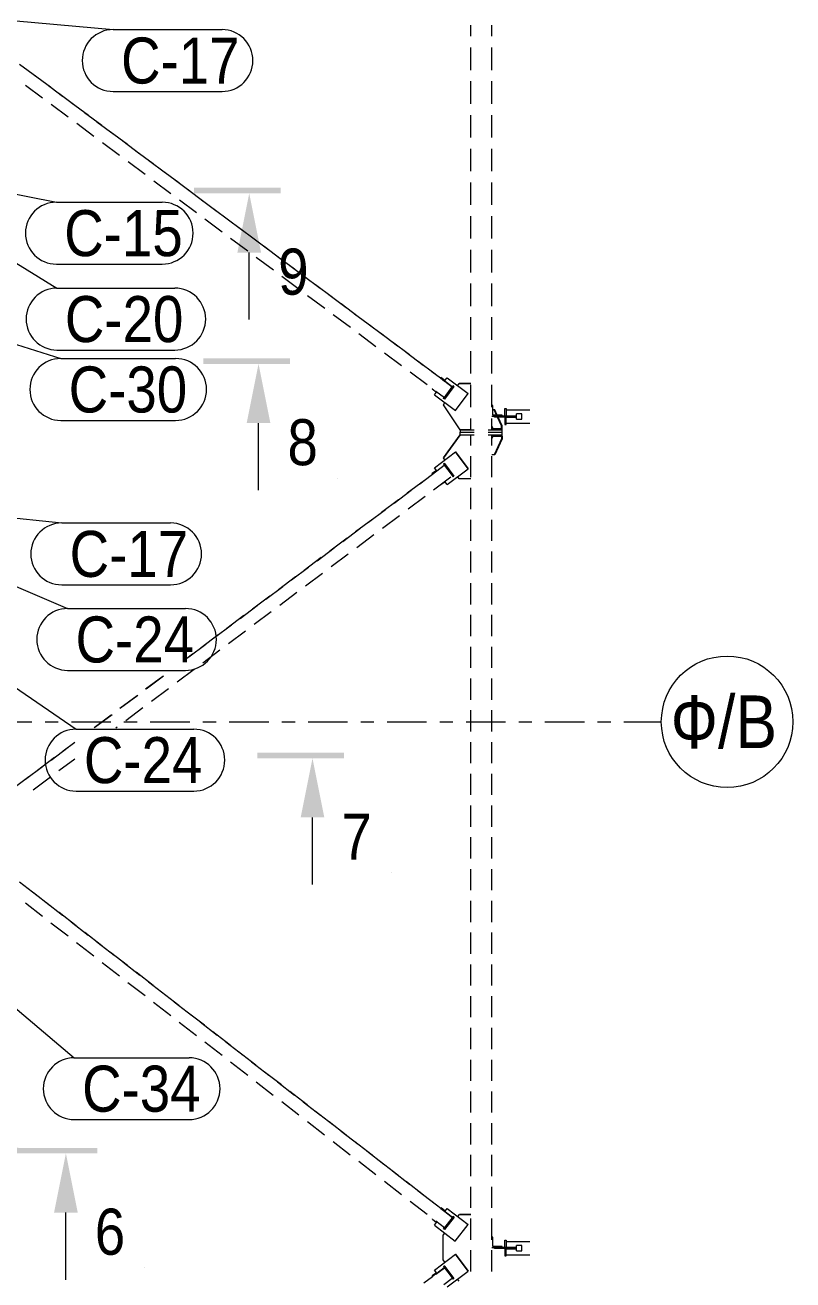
# Model space of a CAD drawing. Header units: millimetres. Extents: x -50 to 544, y -173 to 247.
# Drawn here: x 167.3 to 225.7, y 60.6 to 155.9 of the extents above; entities that cross this region are included whole.
import ezdxf

# ---------------------------------------------------------------- set-up
doc = ezdxf.new("R2010")
doc.units = ezdxf.units.MM
doc.linetypes.add('XKITLINE00', pattern=[0])
doc.linetypes.add('XKITLINE03', pattern=[6, 3, -1, 1, -1])
for name, color, linetype, lineweight in [('Part', 2, 'Continuous', 0), ('PartMark', 3, 'Continuous', 0), ('S-GRID', 1, 'Continuous', 0), ('Section', 6, 'Continuous', 0)]:
    doc.layers.add(name, color=color, linetype=linetype, lineweight=lineweight)
doc.styles.add('GOST type A', font='ARIAL.TTF')

msp = doc.modelspace()

# ---------------------------------------------------------------- hatches: boundary and pattern name
at = {"layer": 'Section'}
for points in [[(180.163, 143.583), (186.763, 143.583), (186.763, 143.163), (180.163, 143.163)], [(184.363, 143.163), (185.263, 138.663), (183.463, 138.663)], [(180.87, 130.621), (187.47, 130.621), (187.47, 130.201), (180.87, 130.201)], [(185.07, 130.201), (185.97, 125.701), (184.17, 125.701)], [(184.971, 100.648), (191.571, 100.648), (191.571, 100.228), (184.971, 100.228)], [(189.171, 100.228), (190.071, 95.728), (188.271, 95.728)], [(166.23, 70.621), (172.83, 70.618), (172.83, 70.198), (166.23, 70.201)], [(170.43, 70.199), (171.327, 65.699), (169.527, 65.7)]]:
    msp.add_hatch(color=256, dxfattribs=at).paths.add_polyline_path(points, flags=17)

# ---------------------------------------------------------------- linework, layer by layer
at = {"layer": 'Part', "linetype": 'XKITLINE00', "lineweight": 0}
for p, q in [((201.2, 155.096), (201.2, 155.95)), ((202.8, 155.096), (202.8, 155.95)), ((201.2, 152.533), (201.2, 154.242)), ((202.8, 152.533), (202.8, 154.242)), ((166.913, 152.987), (168.218, 152.014)), ((169.252, 151.224), (167.953, 152.193)), ((201.2, 149.971), (201.2, 151.679)), ((202.8, 149.971), (202.8, 151.679)), ((167.355, 151.391), (168.655, 150.422)), ((168.871, 151.527), (170.177, 150.554)), ((171.202, 149.771), (169.902, 150.739)), ((169.305, 149.938), (170.604, 148.969)), ((170.83, 150.067), (172.135, 149.094)), ((173.151, 148.317), (171.852, 149.286)), ((201.2, 147.408), (201.2, 149.117)), ((202.8, 147.408), (202.8, 149.117)), ((171.254, 148.485), (172.554, 147.516)), ((172.788, 148.607), (174.093, 147.634)), ((175.101, 146.864), (173.801, 147.833)), ((173.203, 147.031), (174.503, 146.063)), ((174.746, 147.147), (176.052, 146.174)), ((177.05, 145.411), (175.751, 146.38)), ((201.2, 144.846), (201.2, 146.554)), ((202.8, 144.846), (202.8, 146.554)), ((175.153, 145.578), (176.453, 144.609)), ((176.705, 145.688), (178.01, 144.714)), ((177.102, 144.125), (178.402, 143.156)), ((179, 143.958), (177.7, 144.927)), ((178.663, 144.228), (179.969, 143.255)), ((180.949, 142.505), (179.65, 143.473)), ((201.2, 142.283), (201.2, 143.992)), ((202.8, 142.283), (202.8, 143.992)), ((179.052, 142.672), (180.352, 141.703)), ((180.621, 142.768), (181.927, 141.795)), ((181.001, 141.219), (182.301, 140.25)), ((182.899, 141.051), (181.599, 142.02)), ((182.58, 141.308), (183.885, 140.335)), ((201.2, 139.721), (201.2, 141.429)), ((202.8, 139.721), (202.8, 141.429)), ((184.848, 139.598), (183.549, 140.567)), ((182.951, 139.765), (184.25, 138.797)), ((184.538, 139.848), (185.844, 138.875)), ((184.9, 138.312), (186.2, 137.343)), ((186.798, 138.145), (185.498, 139.114)), ((186.496, 138.389), (187.802, 137.415)), ((201.2, 137.158), (201.2, 138.867)), ((202.8, 137.158), (202.8, 138.867)), ((188.747, 136.692), (187.447, 137.661)), ((186.85, 136.859), (188.149, 135.89)), ((188.455, 136.929), (189.76, 135.955)), ((190.697, 135.239), (189.397, 136.207)), ((190.413, 135.469), (191.719, 134.496)), ((201.2, 134.596), (201.2, 136.304)), ((202.8, 134.596), (202.8, 136.304)), ((188.799, 135.406), (190.099, 134.437)), ((192.646, 133.785), (191.346, 134.754)), ((190.749, 133.953), (192.048, 132.984)), ((192.371, 134.009), (193.677, 133.036)), ((201.2, 132.033), (201.2, 133.742)), ((202.8, 132.033), (202.8, 133.742)), ((194.596, 132.332), (193.296, 133.301)), ((192.698, 132.499), (193.998, 131.531)), ((194.33, 132.549), (195.635, 131.576)), ((196.545, 130.879), (195.245, 131.848)), ((194.648, 131.046), (195.947, 130.077)), ((196.288, 131.089), (197.594, 130.116)), ((201.2, 129.471), (201.2, 131.179)), ((202.8, 129.471), (202.8, 131.179)), ((198.494, 129.426), (197.195, 130.395)), ((196.597, 129.593), (197.897, 128.624)), ((198.247, 129.63), (198.899, 129.143)), ((198.92, 129.164), (198.896, 129.132)), ((198.897, 129.139), (198.896, 129.132)), ((198.896, 129.132), (199.217, 128.893)), ((198.897, 129.139), (198.921, 129.171)), ((198.921, 129.171), (198.92, 129.164)), ((199.241, 128.925), (198.92, 129.164)), ((199.241, 128.932), (198.921, 129.171)), ((199.794, 128.457), (199.144, 128.941)), ((199.241, 128.925), (199.217, 128.893)), ((199.218, 128.895), (199.794, 128.465)), ((199.241, 128.929), (199.397, 129.138)), ((199.241, 128.928), (199.396, 129.136)), ((199.241, 128.932), (199.241, 128.925)), ((199.396, 129.136), (199.397, 129.138)), ((199.396, 129.136), (201, 127.941)), ((199.397, 129.138), (201, 127.942)), ((198.275, 128.306), (198.293, 128.329)), ((198.275, 128.298), (198.296, 128.327)), ((198.275, 128.306), (198.275, 128.298)), ((198.275, 128.298), (198.595, 128.059)), ((198.44, 127.855), (198.593, 128.061)), ((198.44, 127.854), (198.594, 128.06)), ((198.44, 127.855), (198.44, 127.854)), ((198.44, 127.854), (200.044, 126.658)), ((198.547, 128.14), (199.196, 127.655)), ((198.595, 128.059), (198.617, 128.088)), ((199.854, 128.535), (199.137, 127.573)), ((199.196, 127.655), (199.794, 128.457)), ((199.918, 128.488), (199.201, 127.526)), ((199.794, 128.465), (199.854, 128.546)), ((199.794, 128.465), (199.794, 128.457)), ((199.918, 128.498), (199.854, 128.546)), ((199.854, 128.546), (199.854, 128.535)), ((199.918, 128.488), (199.854, 128.535)), ((199.918, 128.488), (199.918, 128.498)), ((200.044, 126.658), (201, 127.941)), ((200.198, 128.541), (200.318, 128.702)), ((200.198, 128.54), (200.318, 128.7)), ((201.2, 128.702), (200.318, 128.702)), ((200.318, 128.702), (200.318, 128.7)), ((200.318, 128.7), (201.2, 128.7)), ((201, 127.941), (201, 127.942)), ((201.2, 126.908), (201.2, 128.617)), ((202.8, 126.908), (202.8, 128.617)), ((199.122, 127.099), (199.24, 127.257)), ((199.122, 127.097), (199.241, 127.257)), ((199.122, 127.097), (199.122, 127.099)), ((200.4, 125.201), (199.122, 127.097)), ((199.137, 127.584), (199.192, 127.658)), ((199.137, 127.573), (199.137, 127.584)), ((199.201, 127.526), (199.137, 127.573)), ((202.87, 127.04), (202.8, 127.04)), ((202.87, 126.31), (202.87, 127.04)), ((201.2, 125.2), (201.2, 126.054)), ((202.8, 126.24), (203.6, 126.24)), ((202.8, 125.2), (202.8, 126.054)), ((203.034, 126.7), (202.87, 126.7)), ((203.6, 126.31), (202.87, 126.31)), ((203.162, 126.31), (202.978, 126.7)), ((204.68, 126.24), (203, 126.24)), ((203, 126.16), (203, 126.24)), ((204.68, 126.16), (203, 126.16)), ((203.218, 126.31), (203.034, 126.7)), ((203.543, 125.5), (203.232, 126.16)), ((203.6, 125.5), (203.289, 126.16)), ((203.6, 126.24), (203.6, 126.31)), ((203.8, 126.24), (203.8, 126.8)), ((203.8, 126.8), (203.88, 126.8)), ((203.8, 126.16), (203.8, 125.6)), ((203.88, 126.8), (203.88, 126.24)), ((203.88, 126.7), (205.685, 126.7)), ((203.88, 126.25), (204.68, 126.25)), ((203.88, 125.6), (203.88, 126.16)), ((203.88, 126.15), (204.68, 126.15)), ((205.08, 126.4), (204.68, 126.4)), ((204.68, 126.24), (204.68, 126.4)), ((204.68, 126.16), (204.68, 126.24)), ((204.68, 126), (204.68, 126.16)), ((204.68, 126), (205.08, 126)), ((205.08, 126), (205.08, 126.4)), ((201.2, 125.201), (200.4, 125.201)), ((200.4, 125.2), (200.4, 125.201)), ((200.4, 125.201), (200.4, 125)), ((200.4, 125.2), (200.4, 125.201)), ((200.4, 125.2), (201.467, 125.2)), ((200.4, 124.8), (200.4, 125)), ((200.4, 125), (201.467, 125)), ((200.4, 125), (201.467, 125)), ((202.533, 125.2), (203.6, 125.2)), ((202.533, 125), (203.6, 125)), ((202.533, 125), (203.6, 125)), ((202.913, 125.3), (202.8, 125.46)), ((202.8, 125.3), (203.6, 125.3)), ((202.8, 125.202), (203.6, 125.202)), ((203.543, 125.3), (203.543, 125.5)), ((203.543, 125.5), (203.6, 125.5)), ((203.6, 125.3), (203.6, 125.5)), ((203.6, 125.2), (203.6, 125.3)), ((203.6, 125.2), (203.6, 125.202)), ((203.6, 125), (203.6, 125.202)), ((203.6, 124.8), (203.6, 125)), ((203.8, 125.6), (203.88, 125.6)), ((203.88, 125.7), (205.685, 125.7)), ((200.4, 124.801), (199.12, 123.074)), ((199.12, 123.073), (200.4, 124.8)), ((200.4, 124.8), (200.4, 124.8)), ((200.4, 124.8), (201.2, 124.8)), ((200.4, 124.8), (201.467, 124.8)), ((201.2, 123.995), (201.2, 124.8)), ((202.533, 124.8), (203.6, 124.8)), ((202.8, 123.995), (202.8, 124.8)), ((202.8, 124.7), (203.6, 124.7)), ((202.8, 124.54), (202.913, 124.7)), ((203.543, 124.5), (202.978, 123.3)), ((203.6, 124.5), (203.034, 123.3)), ((203.543, 124.7), (203.543, 124.5)), ((203.543, 124.5), (203.6, 124.5)), ((203.6, 124.7), (203.6, 124.8)), ((203.6, 124.7), (203.6, 124.5)), ((198.44, 122.313), (200.04, 123.513)), ((198.44, 122.312), (200.04, 123.511)), ((199.12, 123.074), (199.12, 123.073)), ((199.24, 122.913), (199.12, 123.073)), ((200.04, 123.511), (200.04, 123.513)), ((200.04, 123.513), (201, 122.233)), ((201, 122.231), (200.04, 123.511)), ((201.2, 121.581), (201.2, 123.19)), ((203.034, 123.3), (202.8, 123.3)), ((202.8, 121.581), (202.8, 123.191)), ((198.594, 122.107), (198.276, 121.868)), ((198.276, 121.861), (198.596, 122.101)), ((198.44, 122.312), (198.44, 122.313)), ((198.62, 122.072), (198.44, 122.312)), ((198.596, 122.104), (198.596, 122.101)), ((198.596, 122.101), (198.62, 122.069)), ((198.62, 122.072), (199.191, 122.5)), ((198.62, 122.069), (198.62, 122.072)), ((199.136, 122.584), (199.2, 122.632)), ((199.2, 122.622), (199.136, 122.574)), ((199.136, 122.574), (199.136, 122.584)), ((199.136, 122.574), (199.856, 121.613)), ((199.92, 121.671), (199.2, 122.632)), ((199.2, 122.632), (199.2, 122.622)), ((199.2, 122.622), (199.92, 121.661)), ((199.4, 121.032), (201, 122.231)), ((201, 122.233), (201, 122.231)), ((196.368, 120.394), (197.674, 121.372)), ((197.318, 121.088), (198.618, 122.062)), ((198.276, 121.868), (198.276, 121.861)), ((198.3, 121.829), (198.276, 121.861)), ((198.62, 122.069), (198.3, 121.829)), ((198.381, 120.635), (199.681, 121.609)), ((199.244, 121.237), (198.924, 120.997)), ((199.222, 121.266), (199.244, 121.237)), ((199.4, 121.032), (199.224, 121.267)), ((199.244, 121.237), (199.244, 121.24)), ((199.856, 121.613), (199.92, 121.661)), ((199.92, 121.661), (199.92, 121.671)), ((200.32, 121.473), (200.2, 121.632)), ((201.2, 121.473), (200.32, 121.473)), ((195.368, 119.627), (196.668, 120.601)), ((198.924, 120.997), (198.902, 121.026)), ((201.2, 119.167), (201.2, 120.776)), ((202.8, 119.167), (202.8, 120.776)), ((194.41, 118.926), (195.715, 119.904)), ((196.432, 119.174), (197.731, 120.148)), ((192.451, 117.458), (193.757, 118.436)), ((193.419, 118.166), (194.719, 119.14)), ((194.482, 117.713), (195.782, 118.687)), ((201.2, 116.753), (201.2, 118.362)), ((202.8, 116.753), (202.8, 118.362)), ((191.469, 116.705), (192.769, 117.679)), ((190.492, 115.99), (191.798, 116.969)), ((192.533, 116.252), (193.832, 117.226)), ((188.534, 114.522), (189.839, 115.501)), ((189.52, 115.244), (190.82, 116.218)), ((190.583, 114.791), (191.883, 115.765)), ((201.2, 114.338), (201.2, 115.948)), ((202.8, 114.338), (202.8, 115.948)), ((187.57, 113.782), (188.87, 114.757)), ((186.575, 113.054), (187.881, 114.033)), ((188.634, 113.33), (189.933, 114.304)), ((201.2, 111.924), (201.2, 113.534)), ((202.8, 111.924), (202.8, 113.534)), ((184.617, 111.586), (185.922, 112.565)), ((185.621, 112.321), (186.921, 113.295)), ((186.684, 111.869), (187.984, 112.843)), ((183.671, 110.86), (184.971, 111.834)), ((182.658, 110.118), (183.964, 111.097)), ((184.735, 110.408), (186.034, 111.382)), ((201.2, 109.51), (201.2, 111.119)), ((202.8, 109.51), (202.8, 111.119)), ((181.722, 109.399), (183.022, 110.373)), ((182.785, 108.947), (184.085, 109.921)), ((179.772, 107.938), (181.072, 108.912)), ((180.699, 108.65), (182.005, 109.629)), ((179.617, 107.839), (180.046, 108.161)), ((180.836, 107.486), (182.135, 108.46)), ((201.2, 107.096), (201.2, 108.705)), ((202.8, 107.096), (202.8, 108.705)), ((178.886, 106.025), (180.186, 106.999)), ((176.491, 105.497), (177.797, 106.475)), ((176.536, 105.513), (177.836, 106.487)), ((201.2, 104.681), (201.2, 106.291)), ((202.8, 104.681), (202.8, 106.291)), ((174.533, 104.029), (175.838, 105.007)), ((174.586, 104.051), (175.886, 105.026)), ((176.937, 104.563), (178.236, 105.537)), ((174.987, 103.102), (176.287, 104.076)), ((172.574, 102.561), (173.88, 103.539)), ((172.637, 102.59), (173.937, 103.564)), ((201.2, 102.267), (201.2, 103.877)), ((202.8, 102.267), (202.8, 103.877)), ((174.232, 102.536), (174.337, 102.615)), ((170.221, 100.797), (171.097, 101.454)), ((201.2, 99.853), (201.2, 101.462)), ((202.8, 99.853), (202.8, 101.462)), ((168.262, 99.329), (169.568, 100.308)), ((169.303, 100.092), (170.602, 101.066)), ((169.903, 99.292), (171.097, 100.187)), ((167.353, 98.63), (168.653, 99.605)), ((166.303, 97.861), (167.609, 98.84)), ((167.953, 97.83), (169.253, 98.805)), ((201.2, 97.439), (201.2, 99.048)), ((202.8, 97.439), (202.8, 99.048)), ((201.2, 95.024), (201.2, 96.634)), ((202.8, 95.025), (202.8, 96.634)), ((201.2, 92.61), (201.2, 94.22)), ((202.8, 92.61), (202.8, 94.22)), ((201.2, 90.196), (201.2, 91.805)), ((202.8, 90.196), (202.8, 91.806)), ((166.906, 90.841), (168.213, 89.828)), ((169.258, 89), (167.959, 90.008)), ((168.646, 88.21), (167.346, 89.218)), ((168.866, 89.322), (170.173, 88.309)), ((201.2, 87.782), (201.2, 89.391)), ((202.8, 87.782), (202.8, 89.391)), ((171.208, 87.489), (169.908, 88.497)), ((170.826, 87.803), (172.133, 86.79)), ((170.595, 86.699), (169.296, 87.706)), ((173.158, 85.978), (171.858, 86.985)), ((201.2, 85.368), (201.2, 86.977)), ((202.8, 85.368), (202.8, 86.977)), ((172.545, 85.188), (171.245, 86.195)), ((172.786, 86.283), (174.093, 85.27)), ((175.108, 84.467), (173.808, 85.474)), ((174.495, 83.676), (173.195, 84.684)), ((174.747, 84.764), (176.053, 83.751)), ((177.057, 82.955), (175.758, 83.963)), ((201.2, 82.953), (201.2, 84.563)), ((202.8, 82.953), (202.8, 84.563)), ((176.445, 82.165), (175.145, 83.173)), ((176.707, 83.245), (178.013, 82.232)), ((179.007, 81.444), (177.707, 82.452)), ((201.2, 80.539), (201.2, 82.149)), ((202.8, 80.539), (202.8, 82.149)), ((178.394, 80.654), (177.095, 81.661)), ((178.667, 81.725), (179.974, 80.712)), ((180.344, 79.143), (179.044, 80.15)), ((180.957, 79.933), (179.657, 80.94)), ((180.627, 80.206), (181.934, 79.193)), ((182.907, 78.422), (181.607, 79.429)), ((201.2, 78.125), (201.2, 79.734)), ((202.8, 78.125), (202.8, 79.734)), ((182.294, 77.631), (180.994, 78.639)), ((182.587, 78.687), (183.894, 77.674)), ((184.856, 76.91), (183.557, 77.918)), ((201.2, 75.711), (201.2, 77.32)), ((202.8, 75.711), (202.8, 77.32)), ((184.244, 76.12), (182.944, 77.128)), ((184.547, 77.167), (185.854, 76.155)), ((186.806, 75.399), (185.506, 76.407)), ((186.194, 74.609), (184.894, 75.617)), ((186.508, 75.648), (187.814, 74.635)), ((188.756, 73.888), (187.456, 74.895)), ((201.2, 73.296), (201.2, 74.906)), ((202.8, 73.296), (202.8, 74.906)), ((188.143, 73.098), (186.843, 74.105)), ((188.468, 74.129), (189.774, 73.116)), ((190.093, 71.587), (188.793, 72.594)), ((190.706, 72.377), (189.406, 73.384)), ((190.428, 72.61), (191.735, 71.597)), ((201.2, 70.882), (201.2, 72.492)), ((202.8, 70.882), (202.8, 72.492)), ((192.655, 70.865), (191.356, 71.873)), ((192.043, 70.075), (190.743, 71.083)), ((192.388, 71.09), (193.695, 70.077)), ((194.605, 69.354), (193.305, 70.362)), ((201.2, 68.468), (201.2, 70.077)), ((202.8, 68.468), (202.8, 70.077)), ((193.993, 68.564), (192.693, 69.572)), ((194.348, 69.571), (195.655, 68.558)), ((196.555, 67.843), (195.255, 68.85)), ((195.942, 67.053), (194.642, 68.06)), ((196.308, 68.052), (197.615, 67.039)), ((198.505, 66.332), (197.205, 67.339)), ((201.2, 66.054), (201.2, 67.663)), ((202.8, 66.054), (202.8, 67.663)), ((197.892, 65.542), (196.592, 66.549)), ((198.268, 66.532), (198.922, 66.026)), ((198.919, 66.023), (198.944, 66.054)), ((198.944, 66.047), (198.919, 66.016)), ((198.919, 66.023), (198.919, 66.016)), ((198.919, 66.016), (199.236, 65.771)), ((199.26, 65.809), (198.944, 66.054)), ((198.944, 66.054), (198.944, 66.047)), ((199.26, 65.802), (198.944, 66.047)), ((199.805, 65.324), (199.155, 65.828)), ((199.26, 65.806), (199.419, 66.012)), ((199.26, 65.805), (199.419, 66.01)), ((199.26, 65.809), (199.26, 65.802)), ((199.419, 66.01), (199.419, 66.012)), ((199.419, 66.012), (201, 64.787)), ((199.419, 66.01), (201, 64.785)), ((198.282, 65.201), (198.301, 65.225)), ((198.282, 65.194), (198.304, 65.222)), ((198.282, 65.201), (198.282, 65.194)), ((198.282, 65.194), (198.598, 64.949)), ((198.439, 64.746), (198.597, 64.95)), ((198.439, 64.747), (198.596, 64.95)), ((199.192, 64.534), (198.542, 65.038)), ((198.598, 64.949), (198.62, 64.977)), ((199.866, 65.402), (199.131, 64.453)), ((199.805, 65.324), (199.192, 64.534)), ((199.929, 65.353), (199.194, 64.404)), ((199.26, 65.802), (199.236, 65.771)), ((199.237, 65.772), (199.805, 65.332)), ((199.805, 65.332), (199.866, 65.411)), ((199.805, 65.332), (199.805, 65.324)), ((199.929, 65.362), (199.866, 65.411)), ((199.866, 65.411), (199.866, 65.402)), ((199.929, 65.353), (199.866, 65.402)), ((199.929, 65.353), (199.929, 65.362)), ((200.209, 65.4), (200.332, 65.559)), ((200.21, 65.399), (200.332, 65.557)), ((201.2, 65.559), (200.332, 65.559)), ((200.332, 65.559), (200.332, 65.557)), ((200.332, 65.557), (201.2, 65.557)), ((201.2, 63.639), (201.2, 65.249)), ((202.8, 63.64), (202.8, 65.249)), ((198.439, 64.747), (198.439, 64.746)), ((198.439, 64.746), (200.02, 63.521)), ((199.107, 63.978), (199.228, 64.135)), ((199.107, 63.977), (199.229, 64.134)), ((199.107, 63.977), (199.107, 63.978)), ((199.107, 62.107), (199.107, 63.977)), ((199.13, 64.463), (199.188, 64.537)), ((199.131, 64.453), (199.13, 64.463)), ((199.194, 64.404), (199.131, 64.453)), ((200.02, 63.521), (201, 64.785)), ((201, 64.785), (201, 64.787)), ((202.87, 63.84), (202.8, 63.84)), ((202.8, 63.04), (203.6, 63.04)), ((202.87, 63.11), (202.87, 63.84)), ((203.6, 63.11), (202.87, 63.11)), ((204.68, 63.04), (203, 63.04)), ((203, 62.96), (203, 63.04)), ((204.68, 62.96), (203, 62.96)), ((203.6, 63.04), (203.6, 63.11)), ((203.8, 63.04), (203.8, 63.6)), ((203.8, 63.6), (203.88, 63.6)), ((203.8, 62.96), (203.8, 62.4)), ((203.88, 63.6), (203.88, 63.04)), ((203.88, 63.5), (205.685, 63.5)), ((203.88, 63.05), (204.68, 63.05)), ((203.88, 62.4), (203.88, 62.96)), ((203.88, 62.95), (204.68, 62.95)), ((205.08, 63.2), (204.68, 63.2)), ((204.68, 63.04), (204.68, 63.2)), ((204.68, 62.96), (204.68, 63.04)), ((204.68, 62.8), (204.68, 62.96)), ((205.08, 62.8), (205.08, 63.2)), ((198.44, 61.329), (200.04, 62.529)), ((198.44, 61.328), (200.04, 62.528)), ((199.24, 61.929), (199.107, 62.107)), ((200.04, 62.528), (200.04, 62.529)), ((200.04, 62.529), (201, 61.249)), ((201, 61.248), (200.04, 62.528)), ((201.2, 61.225), (201.2, 62.835)), ((202.8, 61.225), (202.8, 62.835)), ((203.8, 62.4), (203.88, 62.4)), ((203.88, 62.5), (205.685, 62.5)), ((204.68, 62.8), (205.08, 62.8)), ((198.594, 61.123), (198.276, 60.884)), ((198.276, 60.877), (198.596, 61.117)), ((198.62, 61.085), (198.3, 60.845)), ((198.44, 61.328), (198.44, 61.329)), ((198.62, 61.088), (198.44, 61.328)), ((198.545, 61.024), (199.195, 61.511)), ((198.596, 61.12), (198.596, 61.117)), ((198.596, 61.117), (198.62, 61.085)), ((198.62, 61.088), (199.191, 61.516)), ((198.62, 61.085), (198.62, 61.088)), ((199.136, 61.6), (199.2, 61.648)), ((199.2, 61.638), (199.136, 61.59)), ((199.136, 61.59), (199.136, 61.6)), ((199.136, 61.59), (199.856, 60.63)), ((199.92, 60.688), (199.2, 61.648)), ((199.2, 61.648), (199.2, 61.638)), ((199.2, 61.638), (199.92, 60.678)), ((199.4, 60.048), (201, 61.248)), ((201, 61.249), (201, 61.248)), ((197.641, 60.363), (198.294, 60.853)), ((198.276, 60.884), (198.276, 60.877)), ((198.3, 60.845), (198.276, 60.877)), ((199.145, 60.224), (199.795, 60.711)), ((199.856, 60.63), (199.92, 60.678)), ((199.92, 60.678), (199.92, 60.688)), ((200.32, 60.49), (200.201, 60.649))]:
    msp.add_line(p, q, dxfattribs=at)
at = {"layer": 'PartMark', "linetype": 'XKITLINE00', "lineweight": 0}
for p, q in [((158.117, 157.049), (174.022, 155.607)), ((174.022, 155.607), (182.295, 155.607)), ((174.022, 150.907), (182.295, 150.907)), ((153.995, 145.605), (169.751, 135.956)), ((157.995, 144.797), (169.702, 142.487)), ((169.702, 142.487), (177.751, 142.487)), ((146.603, 137.995), (170.038, 130.607)), ((169.702, 137.787), (177.751, 137.787)), ((169.751, 135.956), (178.706, 135.956)), ((169.751, 131.256), (178.706, 131.256)), ((170.038, 130.607), (178.769, 130.607)), ((170.038, 125.907), (178.769, 125.907)), ((152.098, 120.055), (170.112, 118.11)), ((170.112, 118.11), (178.386, 118.11)), ((150.005, 116.997), (171.197, 102.436)), ((157.995, 116.997), (170.561, 111.607)), ((170.112, 113.41), (178.386, 113.41)), ((170.561, 111.607), (179.517, 111.607)), ((170.561, 106.907), (179.517, 106.907)), ((171.197, 102.436), (180.152, 102.436)), ((171.197, 97.736), (180.152, 97.736)), ((159.995, 86.797), (171.061, 77.467)), ((171.061, 77.467), (179.793, 77.467)), ((171.061, 72.767), (179.793, 72.767))]:
    msp.add_line(p, q, dxfattribs=at)
for centre, start, end in [((174.022, 153.257), 90, 270), ((182.295, 153.257), 270, 90), ((169.702, 140.137), 90, 270), ((177.751, 140.137), 270, 90), ((169.751, 133.606), 90, 270), ((178.706, 133.606), 270, 90), ((170.038, 128.257), 90, 270), ((178.769, 128.257), 270, 90), ((170.112, 115.76), 90, 270), ((178.386, 115.76), 270, 90), ((170.561, 109.257), 90, 270), ((179.517, 109.257), 270, 90), ((171.197, 100.086), 90, 270), ((180.152, 100.086), 270, 90), ((171.061, 75.117), 90, 270), ((179.793, 75.117), 270, 90)]:
    msp.add_arc(centre, 2.35, start, end, dxfattribs=at)
at = {"layer": 'S-GRID', "linetype": 'XKITLINE03', "lineweight": 0}
msp.add_line((86.842, 103), (215.685, 103), dxfattribs=at)
at = {"layer": 'S-GRID', "linetype": 'XKITLINE00', "lineweight": 0}
msp.add_circle((220.685, 103), 5, dxfattribs=at)
at = {"layer": 'Section', "linetype": 'XKITLINE00', "lineweight": 0}
for p, q in [((184.363, 133.563), (184.363, 138.663)), ((190.363, 134.462), (190.363, 134.463)), ((190.363, 134.462), (190.363, 134.462)), ((185.07, 120.601), (185.07, 125.701)), ((191.07, 121.5), (191.07, 121.501)), ((191.07, 121.5), (191.07, 121.5)), ((189.171, 90.628), (189.171, 95.728)), ((195.171, 91.527), (195.171, 91.528)), ((195.171, 91.527), (195.171, 91.527)), ((170.425, 60.599), (170.427, 65.699)), ((176.425, 61.495), (176.425, 61.496)), ((176.425, 61.495), (176.425, 61.495))]:
    msp.add_line(p, q, dxfattribs=at)

# ---------------------------------------------------------------- texts
at = {"layer": 'PartMark', "style": 'GOST type A', "width": 0.85}
for s, p in [('С-17', (174.622, 151.507)), ('С-15', (170.302, 138.387)), ('С-20', (170.351, 131.856)), ('С-30', (170.638, 126.507)), ('С-17', (170.712, 114.01)), ('С-24', (171.161, 107.507)), ('С-24', (171.797, 98.336)), ('С-34', (171.661, 73.367))]:
    msp.add_text(s, height=3.5, dxfattribs=at).set_placement(p)
at = {"layer": 'S-GRID', "style": 'GOST type A', "width": 0.85}
msp.add_text('Ф/В', height=4, dxfattribs=at).set_placement((216.386, 101))
at = {"layer": 'Section', "style": 'GOST type A', "width": 0.85}
for s, p in [('9', (186.563, 135.462)), ('8', (187.269, 122.5)), ('7', (191.37, 92.527))]:
    msp.add_text(s, height=3.5, dxfattribs=at).set_placement(p)
msp.add_text('6', height=3.5, rotation=-0.02865, dxfattribs=at).set_placement((172.625, 62.497))

doc.saveas('drawing.dxf')
